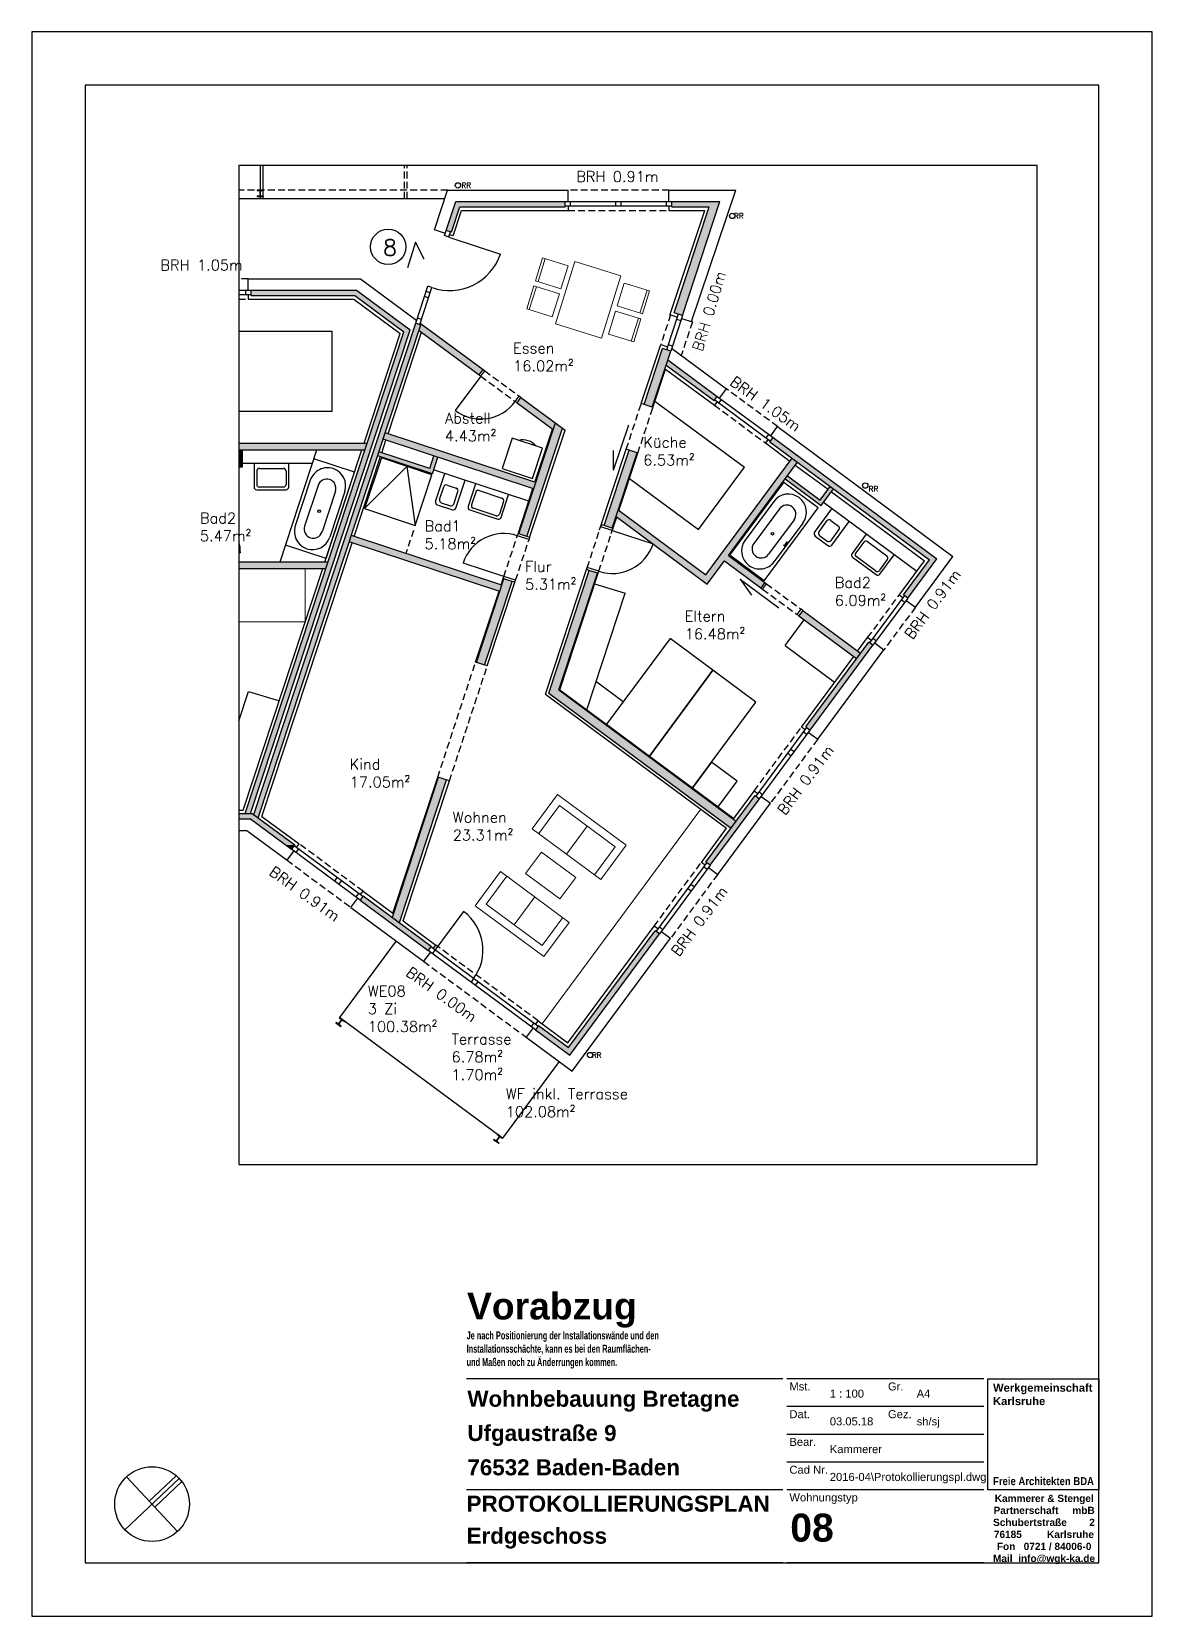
# Model space of a CAD drawing. Header units: metres. Extents: x -2868 to -408, y -3488 to 349.
# Drawn here: x -618.4 to -408.4, y 52.1 to 349.1 of the extents above; entities outside this region: 1.
import ezdxf

# ---------------------------------------------------------------- set-up
doc = ezdxf.new("R2010")
doc.units = ezdxf.units.M
doc.header["$LTSCALE"] = 0.02
doc.header["$XCLIPFRAME"] = 2
doc.linetypes.add('AUSGEZOGEN', pattern=[0])
doc.linetypes.add('VERDECKT', pattern=[9.525, 6.35, -3.175])
for name, color, linetype in [('A--Layout-PLANKOPF', 7, 'AUSGEZOGEN'), ('A-Grundriss - Ansichtskante', 5, 'AUSGEZOGEN'), ('A-Grundriss - Bad', 4, 'AUSGEZOGEN'), ('A-Grundriss - Dämmung', 2, 'Continuous'), ('A-Grundriss - Fenster', 252, 'AUSGEZOGEN'), ('A-Grundriss - Fenster Sturz', 4, 'VERDECKT'), ('A-Grundriss - Küche', 4, 'AUSGEZOGEN'), ('A-Grundriss - Möbel', 252, 'AUSGEZOGEN'), ('A-Grundriss - Regenleitungen', 4, 'Continuous'), ('A-Grundriss - Regenleitungen Beschrif', 4, 'Continuous'), ('A-Grundriss - Sichtkante verdeckt', 7, 'VERDECKT'), ('A-Grundriss - Stützen-Laubengang', 3, 'AUSGEZOGEN'), ('A-Grundriss - Treppe', 4, 'AUSGEZOGEN'), ('A-Grundriss - Treppe verdeckt', 4, 'VERDECKT'), ('A-Grundriss - Türen', 2, 'AUSGEZOGEN'), ('A-Grundriss - Wand', 3, 'AUSGEZOGEN'), ('A-Layout-Text', 250, 'Continuous'), ('A-Schraffur - Holzbau', 21, 'Continuous'), ('A-Schraffur - Trockenbau', 254, 'Continuous'), ('A-Text BRH', 4, 'Continuous'), ('A-Text Wohnfl', 4, 'Continuous'), ('A-Text Wohnungsnummer', 4, 'Continuous'), ('vermarktung-logo1_1_0', 7, 'Continuous')]:
    doc.layers.add(name, color=color, linetype=linetype)
doc.layers.add('A-Afenster', color=80, linetype='Continuous', plot=False)
doc.styles.add('Arial', font='arial.ttf')
doc.styles.add('ARIAL-FETT', font='arialbd.ttf', dxfattribs={"width": 0.6})
doc.styles.add('Romans', font='Romans.shx')
picture_1 = doc.add_image_def('image1.png', size_in_pixel=(4513, 4513))

# ---------------------------------------------------------------- blocks, each defined once
blk = doc.blocks.new('kopf (mbr)')
at = {"color": 7}
blk.add_line((-37.75, 10), (-10, 10), dxfattribs=at)
at = {"color": 2}
blk.add_lwpolyline([(-37.75, 56), (-10, 56), (-10, 28.25), (-37.75, 28.25)], close=True, dxfattribs=at)
at = {"color": 2, "insert": (-36.46, 54.79), "char_height": 2, "width": 25.2066, "attachment_point": 1, "style": 'ARIAL-FETT'}
blk.add_mtext('{\\W1;Werkgemeinschaft Karlsruhe \\P\\P\\P\\P\\P\\P\\W0.85;Freie Architekten BDA}', dxfattribs=at)
at = {"color": 252, "insert": (-36.5, 27.05), "char_height": 1.8, "width": 25.2921, "attachment_point": 1, "style": 'ARIAL-FETT'}
blk.add_mtext('\\pi0.45859;{\\W1;Kammerer & Stengel \\P\\pi0.15348;Partnerschaft     mbB \\P\\pi0.038063;Schubertstraße        2 \\P\\pi0.23636;76185         Karlsruhe \\P\\pi0.98963;Fon   0721 / 84006-0 \\P\\pi0.028854;Mail  info@wgk-ka.de}', dxfattribs=at)
blk = doc.blocks.new('Zeichnung_1_1', base_point=(0.5, 0.72))
at = {"layer": 'vermarktung-logo1_1_0'}
image = blk.add_image(picture_1, insert=(0.5, 0.72), size_in_units=(1.759, 1.759), dxfattribs=at)
image.set_boundary_path([(-0.5, -0.5), (4512.5, 4512.5)])

msp = doc.modelspace()

# ---------------------------------------------------------------- hatches: boundary and pattern name
at = {"layer": 'A-Schraffur - Holzbau', "ltscale": 10}
h = msp.add_hatch(color=5, dxfattribs=at)
h.dxf.hatch_style = 1
h.paths.add_polyline_path([(-518.4, 317.22), (-538.87, 317.22), (-540.66, 311.8), (-539.71, 311.48), (-538.15, 316.22), (-518.4, 316.22)])
h = msp.add_hatch(color=5, dxfattribs=at)
h.dxf.hatch_style = 1
h.paths.add_polyline_path([(-489.38, 317.22), (-498.4, 317.22), (-498.4, 316.22), (-491.4, 316.22), (-497.94, 296.37), (-496.42, 295.87)])
h = msp.add_hatch(color=5, dxfattribs=at)
h.dxf.hatch_style = 1
h.paths.add_polyline_path([(-557.46, 300.62), (-577.24, 300.62), (-577.24, 299.62), (-557.79, 299.62), (-548.6, 292.82), (-578.38, 202.52), (-577.32, 202.52), (-547.42, 293.19)])
h = msp.add_hatch(color=5, dxfattribs=at)
h.dxf.hatch_style = 1
h.paths.add_polyline_path([(-545.44, 294.1), (-546.39, 294.42), (-576.75, 202.33), (-575.91, 201.7)])
h = msp.add_hatch(color=5, dxfattribs=at)
h.dxf.hatch_style = 1
h.paths.add_polyline_path([(-498.61, 289.22), (-500.13, 289.72), (-503.6, 279.21), (-502.08, 278.71)])
h = msp.add_hatch(color=5, dxfattribs=at)
h.dxf.hatch_style = 1
h.paths.add_polyline_path([(-499.15, 287.59), (-499.48, 286.59), (-490.46, 279.92), (-489.87, 280.73)])
h = msp.add_hatch(color=5, dxfattribs=at)
h.dxf.hatch_style = 1
h.paths.add_polyline_path([(-518.87, 274.74), (-520.22, 275.74), (-527.08, 254.94), (-525.56, 254.44)])
h = msp.add_hatch(color=5, dxfattribs=at)
h.dxf.hatch_style = 1
h.paths.add_polyline_path([(-504.9, 270.16), (-506.42, 270.66), (-511.08, 256.51), (-509.56, 256.01)])
h = msp.add_hatch(color=5, dxfattribs=at)
h.dxf.hatch_style = 1
h.paths.add_polyline_path([(-479.42, 272.99), (-480.01, 272.19), (-450.11, 250.06), (-454.96, 243.51), (-454.16, 242.92), (-448.71, 250.27)])
h = msp.add_hatch(color=5, dxfattribs=at)
h.dxf.hatch_style = 1
h.paths.add_polyline_path([(-528.33, 246.04), (-529.85, 246.54), (-535.02, 230.87), (-533.5, 230.37)])
h = msp.add_hatch(color=5, dxfattribs=at)
h.dxf.hatch_style = 1
h.paths.add_polyline_path([(-512.34, 247.6), (-513.86, 248.11), (-521.44, 225.1), (-487.29, 199.82), (-486.34, 201.11), (-519.56, 225.69)])
h = msp.add_hatch(color=5, dxfattribs=at)
h.dxf.hatch_style = 1
h.paths.add_polyline_path([(-460.7, 234.07), (-461.5, 234.67), (-473.27, 218.77), (-472.46, 218.17)])
h = msp.add_hatch(color=5, dxfattribs=at)
h.dxf.hatch_style = 1
h.paths.add_polyline_path([(-540.61, 208.81), (-542.13, 209.31), (-550.77, 183.1), (-549.41, 182.1)])
h = msp.add_hatch(color=5, dxfattribs=at)
h.dxf.hatch_style = 1
h.paths.add_polyline_path([(-481.98, 205.31), (-482.79, 205.91), (-492.01, 193.45), (-491.2, 192.85)])
h = msp.add_hatch(color=5, dxfattribs=at)
h.dxf.hatch_style = 1
h.paths.add_polyline_path([(-556.21, 187.13), (-556.8, 186.32), (-544.06, 176.89), (-543.47, 177.7)])
h = msp.add_hatch(color=5, dxfattribs=at)
h.dxf.hatch_style = 1
h.paths.add_polyline_path([(-523.37, 162.83), (-523.96, 162.02), (-517.53, 157.27), (-500.72, 179.99), (-501.52, 180.58), (-517.74, 158.66)])
at = {"layer": 'A-Schraffur - Trockenbau', "ltscale": 10}
h = msp.add_hatch(color=5, dxfattribs=at)
h.dxf.hatch_style = 1
h.paths.add_polyline_path([(-545.36, 294.34), (-545.77, 293.09), (-534.52, 284.76), (-533.78, 285.77)])
h = msp.add_hatch(color=5, dxfattribs=at)
h.dxf.hatch_style = 1
h.paths.add_polyline_path([(-526.66, 280.5), (-527.4, 279.5), (-520.63, 274.49), (-520.22, 275.74)])
h = msp.add_hatch(color=5, dxfattribs=at)
h.dxf.hatch_style = 1
h.paths.add_polyline_path([(-552.11, 273.88), (-552.5, 272.7), (-524.29, 263.4), (-523.9, 264.58)])
h = msp.add_hatch(color=5, dxfattribs=at)
h.dxf.hatch_style = 1
h.paths.add_polyline_path([(-542.26, 269.32), (-542.97, 269.55), (-543.75, 267.18), (-553.28, 270.32), (-553.52, 269.61), (-543.27, 266.23)])
h = msp.add_hatch(color=5, dxfattribs=at)
h.dxf.hatch_style = 1
h.paths.add_polyline_path([(-488.54, 249.89), (-481.71, 244.83), (-480.97, 245.84), (-487.8, 250.89), (-474.86, 268.38), (-475.87, 269.12), (-492.02, 247.3), (-508.43, 259.44), (-508.84, 258.19), (-491.76, 245.55)])
h = msp.add_hatch(color=5, dxfattribs=at)
h.dxf.hatch_style = 1
h.paths.add_polyline_path([(-476.74, 265.85), (-477.18, 265.24), (-470.43, 260.25), (-468.11, 263.38), (-468.71, 263.83), (-470.59, 261.3)])
h = msp.add_hatch(color=5, dxfattribs=at)
h.dxf.hatch_style = 1
h.paths.add_polyline_path([(-558.45, 254.65), (-558.84, 253.47), (-530.63, 244.16), (-530.24, 245.35)])
h = msp.add_hatch(color=5, dxfattribs=at)
h.dxf.hatch_style = 1
h.paths.add_polyline_path([(-473.85, 240.57), (-474.6, 239.57), (-463.79, 231.57), (-463.05, 232.58)])
at = {"layer": 'A-Text Wohnungsnummer', "ltscale": 10}
h = msp.add_hatch(dxfattribs=at)
h.set_pattern_fill('ANGLE', color=256, angle=-17.1497)
h.set_pattern_definition([(342.8503, (-6129.85, 971.07), (20.59665, 66.7443), [50.8, -19.05]), (72.8503, (-6129.85, 971.07), (-66.7443, 20.59665), [50.8, -19.05])])
h.paths.add_polyline_path([(-544.8, 306.47), (-546.45, 309.6), (-547.93, 304.82)])

# ---------------------------------------------------------------- linework, layer by layer
at = {"layer": 'A--Layout-PLANKOPF'}
for p, q in [((-477.6, 96.57), (-536.85, 96.57)), ((-439.92, 96.57), (-476.85, 96.57)), ((-439.92, 91.37), (-476.85, 91.37)), ((-439.92, 86.17), (-476.85, 86.17)), ((-439.92, 80.97), (-476.85, 80.97)), ((-477.6, 75.76), (-536.85, 75.76)), ((-439.92, 75.76), (-476.85, 75.76)), ((-477.6, 62.07), (-536.85, 62.07)), ((-439.92, 62.07), (-476.85, 62.07))]:
    msp.add_line(p, q, dxfattribs=at)
at = {"layer": 'A-Afenster'}
for points in [[(-618.35, 52.07), (-408.35, 52.07), (-408.35, 349.07), (-618.35, 349.07)], [(-608.35, 62.07), (-418.35, 62.07), (-418.35, 339.07), (-608.35, 339.07)]]:
    msp.add_lwpolyline(points, close=True, dxfattribs=at)
at = {"layer": 'A-Afenster', "linetype": 'Continuous'}
msp.add_lwpolyline([(-579.54, 136.75), (-429.93, 136.75), (-429.93, 324.02), (-579.54, 324.02)], close=True, dxfattribs=at)
at = {"layer": 'A-Grundriss - Ansichtskante', "linetype": 'VERDECKT', "ltscale": 10}
msp.add_line((-540.42, 319.37), (-579.54, 319.37), dxfattribs=at)
at = {"layer": 'A-Grundriss - Ansichtskante', "ltscale": 10}
for p, q in [((-540.95, 317.77), (-579.54, 317.77)), ((-550.04, 178.65), (-560.66, 164.3)), ((-530.11, 141.69), (-560.66, 164.3)), ((-519.5, 156.04), (-530.11, 141.69))]:
    msp.add_line(p, q, dxfattribs=at)
at = {"layer": 'A-Grundriss - Bad', "ltscale": 10}
for p, q in [((-571.82, 249.72), (-564.89, 270.72)), ((-578.89, 268.22), (-565.72, 268.22)), ((-576.69, 268.22), (-576.69, 263.72)), ((-570.19, 263.72), (-570.19, 268.22)), ((-557.86, 266.49), (-565.46, 269)), ((-576.19, 266.72), (-576.19, 264.22)), ((-575.69, 267.22), (-571.19, 267.22)), ((-570.69, 266.72), (-570.69, 264.22)), ((-566.14, 265.01), (-568.96, 256.46)), ((-563.18, 250.35), (-557.86, 266.49)), ((-525.22, 261.07), (-543.04, 266.95)), ((-542.67, 261.03), (-540.95, 266.26)), ((-538.87, 259.78), (-537.15, 265)), ((-535.16, 264.35), (-536.57, 260.07)), ((-487.52, 250.94), (-477.41, 264.6)), ((-470.98, 259.84), (-477.41, 264.6)), ((-576.19, 263.22), (-570.69, 263.22)), ((-571.19, 263.72), (-575.69, 263.72)), ((-564.69, 264.03), (-567.21, 256.39)), ((-561.43, 262.96), (-563.95, 255.31)), ((-559.68, 262.88), (-562.5, 254.34)), ((-541.91, 261.42), (-541.13, 263.79)), ((-540.5, 264.11), (-538.79, 263.54)), ((-539.25, 260.54), (-538.47, 262.91)), ((-535.15, 262.77), (-535.93, 260.39)), ((-534.52, 263.08), (-530.25, 261.67)), ((-530.39, 258.04), (-528.98, 262.31)), ((-542.35, 260.4), (-539.5, 259.46)), ((-541.6, 260.78), (-539.89, 260.22)), ((-536.25, 259.44), (-531.02, 257.72)), ((-531.34, 258.35), (-535.62, 259.76)), ((-529.93, 261.04), (-530.71, 258.67)), ((-479.31, 261.03), (-484.66, 253.79)), ((-478.23, 259.65), (-483.02, 253.17)), ((-481.09, 246.18), (-470.98, 259.84)), ((-471.65, 255.24), (-468.38, 259.66)), ((-452.51, 247.92), (-469.98, 260.85)), ((-475.48, 257.61), (-480.27, 251.13)), ((-473.84, 256.98), (-479.19, 249.75)), ((-470.81, 255.36), (-469.32, 257.37)), ((-468.62, 257.48), (-467.17, 256.41)), ((-468.56, 253.7), (-467.07, 255.71)), ((-468.43, 252.86), (-465.16, 257.28)), ((-563.18, 250.35), (-570.78, 252.85)), ((-477.24, 252.66), (-477.48, 252.84)), ((-476.76, 253.55), (-477.35, 252.74)), ((-471.54, 254.54), (-469.13, 252.75)), ((-470.7, 254.66), (-469.26, 253.59)), ((-461.95, 254.9), (-464.62, 251.28)), ((-462.44, 253.4), (-463.92, 251.39)), ((-461.74, 253.5), (-458.12, 250.83)), ((-481.09, 246.18), (-487.52, 250.94)), ((-464.52, 250.58), (-460.1, 247.31)), ((-460.2, 248.01), (-463.82, 250.69)), ((-458.01, 250.13), (-459.5, 248.12)), ((-459.4, 247.42), (-456.72, 251.03))]:
    msp.add_line(p, q, dxfattribs=at)
at = {"layer": 'A-Grundriss - Bad', "linetype": 'VERDECKT', "ltscale": 10}
msp.add_line((-546.81, 255.61), (-548.24, 251.29), dxfattribs=at)
at = {"layer": 'A-Grundriss - Bad', "ltscale": 10}
for points in [[(-530.2, 267.19), (-524.5, 265.31), (-522.62, 271.01), (-528.32, 272.88)], [(-555.96, 259.68), (-546.47, 256.55), (-543.34, 266.04), (-552.83, 269.18)]]:
    msp.add_lwpolyline(points, close=True, dxfattribs=at)
msp.add_lwpolyline([(-555.96, 259.68), (-548.08, 267.61), (-546.47, 256.55)], dxfattribs=at)
for centre in [(-564.48, 259.2), (-479.55, 254.99)]:
    msp.add_circle(centre, 0.25, dxfattribs=at)
for centre, radius, start, end in [((-526.25, 269.57), 3, 38.1927, 105.3073), ((-562.91, 263.95), 3.4, 71.75, 161.75), ((-575.69, 266.72), 0.5, 90, 180), ((-571.19, 266.72), 0.5, 360, 90), ((-563.06, 263.5), 1.72, 71.75, 161.75), ((-563.06, 263.5), 1.72, 341.75, 71.75), ((-562.91, 263.95), 3.4, 341.75, 71.75), ((-576.19, 263.72), 0.5, 180, 270), ((-575.69, 264.22), 0.5, 180, 270), ((-571.19, 264.22), 0.5, 270, 360), ((-570.69, 263.72), 0.5, 270, 360), ((-541.44, 261.26), 0.5, 161.75, 251.75), ((-540.66, 263.63), 0.5, 71.75, 161.75), ((-538.95, 263.07), 0.5, 341.75, 71.75), ((-534.68, 262.61), 0.5, 71.75, 161.75), ((-530.4, 261.2), 0.5, 341.75, 71.75), ((-476.57, 259.01), 3.4, 53.5, 143.5), ((-476.57, 259.01), 3.4, 323.5, 53.5), ((-542.2, 260.88), 0.5, 161.75, 251.75), ((-539.73, 260.7), 0.5, 251.75, 341.75), ((-539.35, 259.94), 0.5, 251.75, 341.75), ((-536.09, 259.92), 0.5, 161.75, 251.75), ((-535.46, 260.23), 0.5, 161.75, 251.75), ((-531.19, 258.83), 0.5, 251.75, 341.75), ((-476.86, 258.63), 1.72, 53.5, 143.5), ((-476.86, 258.63), 1.72, 323.5, 53.5), ((-565.73, 255.4), 3.4, 161.75, 251.75), ((-565.58, 255.85), 1.72, 161.75, 251.75), ((-530.87, 258.19), 0.5, 251.75, 341.75), ((-468.92, 257.08), 0.5, 53.5, 143.5), ((-467.47, 256.01), 0.5, 323.5, 53.5), ((-565.73, 255.4), 3.4, 251.75, 341.75), ((-565.58, 255.85), 1.72, 251.75, 341.75), ((-481.93, 251.77), 3.4, 143.5, 233.5), ((-481.64, 252.15), 1.72, 143.5, 233.5), ((-471.25, 254.94), 0.5, 143.5, 233.5), ((-470.41, 255.07), 0.5, 143.5, 233.5), ((-468.96, 254), 0.5, 233.5, 323.5), ((-468.83, 253.16), 0.5, 233.5, 323.5), ((-462.03, 253.1), 0.5, 53.5, 143.5), ((-481.93, 251.77), 3.4, 233.5, 323.5), ((-481.64, 252.15), 1.72, 233.5, 323.5), ((-464.22, 250.99), 0.5, 143.5, 233.5), ((-463.52, 251.09), 0.5, 143.5, 233.5), ((-458.42, 250.42), 0.5, 323.5, 53.5), ((-459.9, 248.41), 0.5, 233.5, 323.5), ((-459.8, 247.71), 0.5, 233.5, 323.5)]:
    msp.add_arc(centre, radius, start, end, dxfattribs=at)
at = {"layer": 'A-Grundriss - Dämmung', "ltscale": 10}
for p, q in [((-542.87, 311.95), (-540.42, 319.37)), ((-540.42, 319.37), (-517.85, 319.37)), ((-517.85, 317.22), (-517.85, 319.37)), ((-498.95, 319.37), (-486.41, 319.37)), ((-498.95, 317.22), (-498.95, 319.37)), ((-494.69, 294.76), (-486.41, 319.37)), ((-539.36, 310.79), (-537.78, 315.57)), ((-537.78, 315.57), (-517.85, 315.57)), ((-517.85, 316.42), (-517.85, 315.57)), ((-498.95, 316.42), (-498.95, 315.57)), ((-498.95, 315.57), (-492.19, 315.57)), ((-498.78, 295.96), (-492.19, 315.57)), ((-540.83, 311.28), (-542.87, 311.95)), ((-539.36, 310.79), (-540.07, 311.03)), ((-577.79, 302.77), (-556.75, 302.77)), ((-577.79, 300.62), (-577.79, 302.77)), ((-556.75, 302.77), (-546.21, 294.97)), ((-577.79, 299.82), (-577.79, 298.97)), ((-577.79, 298.97), (-558, 298.97)), ((-558, 298.97), (-549.28, 292.51)), ((-498.63, 296.02), (-497.35, 295.6)), ((-496.59, 295.35), (-494.55, 294.67)), ((-556.06, 271.97), (-549.28, 292.51)), ((-551.58, 273.71), (-545.31, 292.75)), ((-504.12, 279.38), (-500.48, 290.42)), ((-500.48, 290.42), (-499.2, 289.99)), ((-498.44, 289.74), (-488.15, 282.13)), ((-501.94, 278.66), (-499.57, 285.85)), ((-499.57, 285.85), (-490.41, 279.07)), ((-503.6, 279.21), (-504.12, 279.38)), ((-489.9, 279.76), (-490.41, 279.07)), ((-489.43, 280.4), (-488.15, 282.13)), ((-501.94, 278.66), (-502.08, 278.71)), ((-525.04, 254.27), (-518.4, 274.39)), ((-524.04, 264.63), (-520.76, 274.58)), ((-518.87, 274.74), (-518.4, 274.39)), ((-479.86, 273.32), (-478.58, 275.05)), ((-478.58, 275.05), (-445.71, 250.72)), ((-563.39, 249.72), (-556.47, 270.72)), ((-552.76, 270.15), (-551.98, 272.53)), ((-511.92, 255.73), (-506.94, 270.84)), ((-506.42, 270.66), (-506.94, 270.84)), ((-480.34, 272.68), (-480.84, 271.99)), ((-480.84, 271.99), (-476.25, 268.6)), ((-557.93, 254.48), (-552.99, 269.44)), ((-508.31, 259.35), (-504.76, 270.11)), ((-504.76, 270.11), (-504.9, 270.16)), ((-475.25, 267.86), (-469.1, 263.31)), ((-527.22, 254.99), (-524.43, 263.44)), ((-468.5, 262.86), (-451.02, 249.93)), ((-511.08, 256.51), (-511.61, 256.68)), ((-509.74, 255.01), (-508.72, 258.1)), ((-509.42, 255.96), (-509.56, 256.01)), ((-575.23, 202.01), (-558.32, 253.29)), ((-527.08, 254.94), (-527.22, 254.99)), ((-525.04, 254.27), (-525.56, 254.44)), ((-455.81, 243.46), (-451.02, 249.93)), ((-452.75, 241.2), (-445.71, 250.72)), ((-578.74, 203.17), (-563.8, 248.47)), ((-530.38, 245.4), (-529.99, 246.59)), ((-529.85, 246.54), (-529.99, 246.59)), ((-522.09, 224.89), (-514.38, 248.28)), ((-519.38, 225.75), (-512.19, 247.56)), ((-513.86, 248.11), (-514.38, 248.28)), ((-512.19, 247.56), (-512.34, 247.6)), ((-535.16, 230.92), (-530.78, 244.21)), ((-532.98, 230.2), (-527.81, 245.87)), ((-527.81, 245.87), (-528.33, 246.04)), ((-455.13, 242.95), (-455.81, 243.46)), ((-454.48, 242.47), (-452.75, 241.2)), ((-463.57, 232.97), (-461.7, 235.5)), ((-461.01, 234.99), (-461.7, 235.5)), ((-474.12, 218.71), (-464.31, 231.96)), ((-471.06, 216.45), (-458.64, 233.24)), ((-460.37, 234.52), (-458.64, 233.24)), ((-519.38, 225.75), (-486.77, 201.62)), ((-522.09, 224.89), (-488.14, 199.77)), ((-473.43, 218.21), (-474.12, 218.71)), ((-472.79, 217.73), (-471.06, 216.45)), ((-550.68, 183.85), (-542.26, 209.38)), ((-548.73, 182.41), (-540.08, 208.66)), ((-486.77, 201.62), (-482.98, 206.74)), ((-482.3, 206.23), (-482.98, 206.74)), ((-481.65, 205.75), (-479.93, 204.47)), ((-579.54, 203.17), (-578.74, 203.17)), ((-575.23, 202.01), (-568.24, 196.84)), ((-489.8, 191.13), (-479.93, 204.47)), ((-579.54, 199.37), (-578.05, 199.37)), ((-578.05, 199.37), (-570.5, 193.78)), ((-492.85, 193.39), (-488.14, 199.77)), ((-568.75, 196.16), (-568.24, 196.84)), ((-570.5, 193.78), (-569.22, 195.51)), ((-492.17, 192.89), (-492.85, 193.39)), ((-491.53, 192.41), (-489.8, 191.13)), ((-556.77, 187.29), (-556.26, 187.98)), ((-556.26, 187.98), (-550.68, 183.85)), ((-558.52, 184.92), (-557.24, 186.65)), ((-558.52, 184.92), (-544.9, 174.84)), ((-548.73, 182.41), (-542.64, 177.89)), ((-517.88, 159.57), (-501.72, 181.41)), ((-501.03, 180.91), (-501.72, 181.41)), ((-517.08, 154.26), (-498.66, 179.15)), ((-500.39, 180.43), (-498.66, 179.15)), ((-543.62, 176.57), (-544.9, 174.84)), ((-543.14, 177.21), (-542.64, 177.89)), ((-523.93, 162.99), (-523.43, 163.68)), ((-523.43, 163.68), (-517.88, 159.57)), ((-524.41, 162.35), (-525.69, 160.62)), ((-525.69, 160.62), (-517.08, 154.26))]:
    msp.add_line(p, q, dxfattribs=at)
at = {"layer": 'A-Grundriss - Fenster', "ltscale": 10}
for p, q in [((-518.4, 317.22), (-498.4, 317.22)), ((-518.4, 316.42), (-498.4, 316.42)), ((-517.4, 316.42), (-517.4, 317.22)), ((-508.9, 316.42), (-508.9, 317.22)), ((-507.9, 316.42), (-507.9, 317.22)), ((-499.4, 316.42), (-499.4, 317.22)), ((-579.54, 300.62), (-577.24, 300.62)), ((-578.24, 299.82), (-578.24, 300.62)), ((-579.54, 299.82), (-577.24, 299.82)), ((-497.18, 296.12), (-499.37, 289.47)), ((-496.42, 295.87), (-498.61, 289.22)), ((-497.49, 295.17), (-496.73, 294.92)), ((-499.06, 290.42), (-498.3, 290.17)), ((-490.35, 280.08), (-479.9, 272.35)), ((-489.87, 280.73), (-479.42, 272.99)), ((-489.54, 279.49), (-489.07, 280.13)), ((-480.7, 272.95), (-480.22, 273.59)), ((-454.8, 243.39), (-461.34, 234.55)), ((-454.16, 242.92), (-460.7, 234.07)), ((-454.75, 242.11), (-455.39, 242.59)), ((-460.1, 234.88), (-460.75, 235.35)), ((-482.62, 205.79), (-473.11, 218.65)), ((-481.98, 205.31), (-472.46, 218.17)), ((-473.7, 217.85), (-473.06, 217.37)), ((-476.08, 214.63), (-475.44, 214.15)), ((-476.68, 213.83), (-476.03, 213.35)), ((-482.03, 206.59), (-481.39, 206.12)), ((-556.33, 186.97), (-569.19, 196.48)), ((-556.8, 186.32), (-569.66, 195.84)), ((-568.38, 195.89), (-568.86, 195.24)), ((-491.84, 193.33), (-501.36, 180.47)), ((-561.15, 190.53), (-561.62, 189.89)), ((-491.2, 192.85), (-500.72, 179.99)), ((-491.8, 192.05), (-492.44, 192.52)), ((-560.34, 189.94), (-560.82, 189.3)), ((-557.13, 187.56), (-557.61, 186.92)), ((-495.41, 188.5), (-494.77, 188.03)), ((-494.82, 189.31), (-494.18, 188.83)), ((-537.43, 184.18), (-542.78, 176.94)), ((-500.12, 180.79), (-500.77, 181.27)), ((-523.96, 162.02), (-544.06, 176.89)), ((-523.49, 162.67), (-543.58, 177.54)), ((-542.78, 176.94), (-543.26, 176.3)), ((-535.55, 171.59), (-536.02, 170.95)), ((-534.74, 170.99), (-535.22, 170.35)), ((-524.29, 163.26), (-524.77, 162.62))]:
    msp.add_line(p, q, dxfattribs=at)
msp.add_arc((-542.78, 176.94), 9, 323.5, 53.5, dxfattribs=at)
at = {"layer": 'A-Grundriss - Fenster Sturz', "ltscale": 10}
for p, q in [((-498.95, 319.37), (-517.85, 319.37)), ((-517.85, 315.57), (-498.95, 315.57)), ((-577.79, 302.77), (-579.54, 302.77)), ((-579.54, 298.97), (-577.79, 298.97)), ((-498.63, 296.02), (-500.48, 290.42)), ((-494.55, 294.67), (-496.62, 288.4)), ((-478.58, 275.05), (-488.15, 282.13)), ((-490.41, 279.07), (-480.84, 271.99)), ((-461.7, 235.5), (-455.81, 243.46)), ((-452.75, 241.2), (-458.64, 233.24)), ((-482.98, 206.74), (-474.12, 218.71)), ((-471.06, 216.45), (-479.93, 204.47)), ((-556.26, 187.98), (-568.24, 196.84)), ((-570.5, 193.78), (-558.52, 184.92)), ((-501.72, 181.41), (-492.85, 193.39)), ((-489.8, 191.13), (-498.66, 179.15)), ((-523.43, 163.68), (-542.64, 177.89)), ((-544.9, 174.84), (-525.69, 160.62))]:
    msp.add_line(p, q, dxfattribs=at)
at = {"layer": 'A-Grundriss - Küche', "ltscale": 10}
for p, q in [((-579.54, 292.97), (-562.06, 292.97)), ((-562.06, 277.97), (-562.06, 292.97)), ((-501.55, 279.85), (-484.77, 267.44)), ((-579.54, 277.97), (-562.06, 277.97)), ((-493.4, 255.78), (-484.77, 267.44)), ((-506.33, 265.35), (-493.4, 255.78))]:
    msp.add_line(p, q, dxfattribs=at)
at = {"layer": 'A-Grundriss - Möbel', "linetype": 'Continuous', "lineweight": 18, "ltscale": 100}
for p, q in [((-523.95, 302.39), (-522.63, 306.69)), ((-522.15, 306.54), (-523.47, 302.24)), ((-522.63, 306.69), (-517.85, 305.21)), ((-520.17, 294.3), (-516.56, 305.98)), ((-507.96, 303.33), (-516.56, 305.98)), ((-517.85, 305.21), (-519.17, 300.91)), ((-507.96, 303.33), (-511.57, 291.65)), ((-525.57, 297.13), (-524.25, 301.43)), ((-523.77, 301.28), (-525.1, 296.99)), ((-524.25, 301.43), (-519.47, 299.96)), ((-519.17, 300.91), (-523.95, 302.39)), ((-507.34, 301.97), (-508.66, 297.67)), ((-502.56, 300.5), (-507.34, 301.97)), ((-503.04, 300.64), (-504.36, 296.34)), ((-503.89, 296.2), (-502.56, 300.5)), ((-520.8, 295.66), (-525.57, 297.13)), ((-519.47, 299.96), (-520.8, 295.66)), ((-508.66, 297.67), (-503.89, 296.2)), ((-511.57, 291.65), (-520.17, 294.3)), ((-508.96, 296.71), (-510.29, 292.41)), ((-504.18, 295.24), (-508.96, 296.71)), ((-504.66, 295.39), (-505.99, 291.09)), ((-505.51, 290.94), (-504.18, 295.24)), ((-510.29, 292.41), (-505.51, 290.94)), ((-519.79, 206.13), (-524.55, 199.7)), ((-506.93, 196.61), (-519.79, 206.13)), ((-519.47, 204.03), (-523.34, 198.8)), ((-519.47, 204.03), (-523.34, 198.8)), ((-522.7, 163.14), (-492.96, 203.34)), ((-509.02, 196.3), (-519.47, 204.03)), ((-511.68, 190.18), (-524.55, 199.7)), ((-514.25, 200.16), (-518.12, 194.94)), ((-509.02, 196.3), (-512.89, 191.07)), ((-506.93, 196.61), (-511.68, 190.18)), ((-522.82, 195.31), (-525.79, 191.29)), ((-516.39, 190.55), (-522.82, 195.31)), ((-535.25, 185.23), (-530.49, 191.66)), ((-533.16, 185.54), (-529.29, 190.77)), ((-533.16, 185.54), (-529.29, 190.77)), ((-517.63, 182.14), (-530.49, 191.66)), ((-519.36, 186.53), (-525.79, 191.29)), ((-516.39, 190.55), (-519.36, 186.53)), ((-522.39, 175.71), (-535.25, 185.23)), ((-522.7, 177.81), (-533.16, 185.54)), ((-527.93, 181.67), (-524.06, 186.9)), ((-522.7, 177.81), (-518.84, 183.03)), ((-522.39, 175.71), (-517.63, 182.14))]:
    msp.add_line(p, q, dxfattribs=at)
at = {"layer": 'A-Grundriss - Möbel', "ltscale": 10}
for p, q in [((-509.3, 266.87), (-506.48, 275.42)), ((-509.3, 266.87), (-509.3, 270.57)), ((-514.31, 221.99), (-507.11, 243.82)), ((-512.87, 245.59), (-507.11, 243.82)), ((-485.6, 246.47), (-478.37, 241.12)), ((-485.6, 246.47), (-483.47, 243.45)), ((-477.16, 234), (-473.59, 238.83)), ((-477.16, 234), (-467.88, 227.14)), ((-507.49, 223.48), (-512.46, 227.16)), ((-579.54, 219.92), (-577.72, 225.42)), ((-577.72, 225.42), (-571.93, 223.64))]:
    msp.add_line(p, q, dxfattribs=at)
at = {"layer": 'A-Grundriss - Möbel', "linetype": 'Continuous', "lineweight": 18, "ltscale": 100}
msp.add_lwpolyline([(-579.54, 248.47), (-567.1, 248.47), (-567.1, 238.47), (-579.54, 238.47)], dxfattribs=at)
at = {"layer": 'A-Grundriss - Möbel', "ltscale": 10}
for points in [[(-498.72, 235.34), (-510.62, 219.26), (-502.58, 213.31), (-490.68, 229.39)], [(-490.68, 229.39), (-502.58, 213.31), (-494.54, 207.36), (-482.64, 223.44)], [(-490.97, 212.19), (-494.54, 207.36), (-489.72, 203.79), (-486.15, 208.62)]]:
    msp.add_lwpolyline(points, close=True, dxfattribs=at)
at = {"layer": 'A-Grundriss - Regenleitungen', "ltscale": 10}
for centre in [(-538.48, 320.27), (-487.07, 314.55), (-462.14, 264.01), (-513.71, 157.27)]:
    msp.add_circle(centre, 0.5, dxfattribs=at)
at = {"layer": 'A-Grundriss - Sichtkante verdeckt', "ltscale": 10}
for p, q in [((-533.45, 285.53), (-526.98, 280.74)), ((-534.2, 284.53), (-527.73, 279.74)), ((-506.94, 270.84), (-504.12, 279.38)), ((-504.76, 270.11), (-501.94, 278.66)), ((-514.25, 248.66), (-511.73, 256.3)), ((-512.07, 247.94), (-509.55, 255.58)), ((-529.87, 246.97), (-527.35, 254.61)), ((-527.68, 246.25), (-525.16, 253.89)), ((-481.39, 244.6), (-474.92, 239.81)), ((-480.65, 245.6), (-474.18, 240.81)), ((-542.27, 209.36), (-535.16, 230.92)), ((-540.08, 208.64), (-532.98, 230.2))]:
    msp.add_line(p, q, dxfattribs=at)
at = {"layer": 'A-Grundriss - Stützen-Laubengang', "ltscale": 10}
for p, q in [((-576.09, 319.37), (-576.09, 319.26)), ((-574.89, 319.37), (-576.09, 319.37)), ((-575.64, 319.26), (-576.09, 319.26)), ((-576.09, 318.28), (-575.64, 318.28)), ((-576.09, 318.28), (-576.09, 318.17)), ((-576.09, 318.17), (-574.89, 318.17)), ((-575.52, 318.4), (-575.52, 319.14)), ((-575.46, 318.4), (-575.46, 319.14)), ((-574.89, 319.26), (-575.34, 319.26)), ((-575.34, 318.28), (-574.89, 318.28)), ((-574.89, 319.26), (-574.89, 319.37)), ((-574.89, 318.17), (-574.89, 318.28)), ((-561.31, 163.42), (-561.37, 163.33)), ((-561.31, 163.42), (-560.95, 163.15)), ((-560.78, 163.18), (-560.34, 163.77)), ((-560.66, 164.3), (-560.73, 164.21)), ((-560.37, 163.94), (-560.73, 164.21)), ((-560.73, 163.14), (-560.29, 163.74)), ((-559.7, 163.58), (-560.66, 164.3)), ((-559.76, 163.5), (-560.12, 163.76)), ((-559.76, 163.5), (-559.7, 163.58)), ((-561.37, 163.33), (-560.41, 162.62)), ((-560.7, 162.97), (-560.34, 162.71)), ((-560.41, 162.62), (-560.34, 162.71)), ((-531.73, 141.53), (-531.79, 141.44)), ((-531.79, 141.44), (-530.83, 140.73)), ((-531.73, 141.53), (-531.37, 141.27)), ((-531.2, 141.29), (-530.76, 141.89)), ((-531.15, 141.25), (-530.71, 141.85)), ((-531.08, 142.41), (-531.14, 142.32)), ((-530.78, 142.05), (-531.14, 142.32)), ((-531.12, 141.08), (-530.76, 140.82)), ((-530.11, 141.69), (-531.08, 142.41)), ((-530.83, 140.73), (-530.76, 140.82)), ((-530.18, 141.61), (-530.54, 141.87)), ((-530.18, 141.61), (-530.11, 141.69))]:
    msp.add_line(p, q, dxfattribs=at)
for centre, start, end in [((-575.64, 319.14), 0, 90), ((-575.64, 318.4), 270, 0), ((-575.34, 319.14), 90, 180), ((-575.34, 318.4), 180, 270), ((-560.44, 163.85), 323.5, 53.5), ((-560.19, 163.66), 53.5, 143.5), ((-560.88, 163.25), 233.5, 323.5), ((-560.63, 163.07), 143.5, 233.5), ((-531.3, 141.36), 233.5, 323.5), ((-531.05, 141.18), 143.5, 233.5), ((-530.85, 141.96), 323.5, 53.5), ((-530.61, 141.78), 53.5, 143.5)]:
    msp.add_arc(centre, 0.12, start, end, dxfattribs=at)
at = {"layer": 'A-Grundriss - Treppe', "ltscale": 10}
for p, q in [((-575.49, 317.77), (-575.49, 324.02)), ((-574.99, 317.77), (-574.99, 324.02))]:
    msp.add_line(p, q, dxfattribs=at)
at = {"layer": 'A-Grundriss - Treppe verdeckt', "ltscale": 10}
for p, q in [((-548.49, 317.77), (-548.49, 324.02)), ((-547.99, 317.77), (-547.99, 324.02))]:
    msp.add_line(p, q, dxfattribs=at)
at = {"layer": 'A-Grundriss - Türen', "ltscale": 10}
for p, q in [((-540.97, 310.85), (-540.66, 311.8)), ((-540.02, 310.53), (-540.97, 310.85)), ((-540.21, 310.6), (-539.9, 311.55)), ((-540.02, 310.53), (-530.52, 307.4)), ((-546.39, 294.42), (-544.1, 301.35)), ((-545.63, 294.17), (-543.34, 301.1)), ((-543.66, 300.15), (-544.42, 300.4)), ((-543.34, 301.1), (-544.1, 301.35)), ((-543.97, 299.2), (-544.73, 299.45)), ((-545.32, 295.12), (-546.08, 295.37)), ((-534.2, 284.53), (-533.45, 285.53)), ((-533.78, 285.77), (-533.45, 285.53)), ((-534.2, 284.53), (-538.99, 278.05)), ((-534.52, 284.76), (-534.2, 284.53)), ((-527.73, 279.74), (-526.98, 280.74)), ((-527.4, 279.5), (-527.73, 279.74)), ((-526.66, 280.5), (-526.98, 280.74)), ((-511.61, 256.68), (-511.73, 256.3)), ((-509.55, 255.58), (-511.73, 256.3)), ((-509.42, 255.96), (-509.55, 255.58)), ((-509.55, 255.58), (-501.9, 253.06)), ((-527.22, 254.99), (-527.35, 254.61)), ((-525.16, 253.89), (-527.35, 254.61)), ((-525.04, 254.27), (-525.16, 253.89)), ((-579.24, 251.37), (-579.54, 251.37)), ((-529.87, 246.97), (-537.51, 249.49)), ((-529.99, 246.59), (-529.87, 246.97)), ((-527.68, 246.25), (-529.87, 246.97)), ((-514.38, 248.28), (-514.25, 248.66)), ((-512.07, 247.94), (-514.25, 248.66)), ((-512.19, 247.56), (-512.07, 247.94)), ((-527.81, 245.87), (-527.68, 246.25)), ((-481.71, 244.83), (-481.39, 244.6)), ((-481.39, 244.6), (-480.65, 245.6)), ((-480.97, 245.84), (-480.65, 245.6)), ((-474.92, 239.81), (-474.18, 240.81)), ((-473.85, 240.57), (-474.18, 240.81)), ((-474.6, 239.57), (-474.92, 239.81))]:
    msp.add_line(p, q, dxfattribs=at)
for centre, radius, start, end in [((-540.02, 310.54), 10, 250.6233, 341.7422), ((-534.2, 284.53), 8.05, 233.5, 323.5), ((-587.29, 251.37), 8.05, 360, 15.5617), ((-529.87, 246.97), 8.05, 71.75, 161.75), ((-509.55, 255.58), 8.05, 251.75, 341.75)]:
    msp.add_arc(centre, radius, start, end, dxfattribs=at)
at = {"layer": 'A-Grundriss - Wand', "ltscale": 10}
for p, q in [((-540.66, 311.8), (-538.87, 317.22)), ((-539.71, 311.48), (-538.15, 316.22)), ((-538.87, 317.22), (-518.4, 317.22)), ((-538.15, 316.22), (-518.4, 316.22)), ((-518.4, 316.22), (-518.4, 317.22)), ((-498.4, 317.22), (-489.38, 317.22)), ((-498.4, 316.22), (-498.4, 317.22)), ((-498.4, 316.22), (-491.4, 316.22)), ((-497.94, 296.37), (-491.4, 316.22)), ((-496.42, 295.87), (-489.38, 317.22)), ((-539.71, 311.48), (-540.66, 311.8)), ((-577.24, 300.62), (-557.46, 300.62)), ((-577.24, 299.62), (-577.24, 300.62)), ((-557.46, 300.62), (-547.42, 293.19)), ((-577.24, 299.62), (-557.79, 299.62)), ((-557.79, 299.62), (-548.6, 292.82)), ((-576.75, 202.33), (-546.39, 294.42)), ((-575.91, 201.7), (-545.36, 294.34)), ((-545.44, 294.1), (-546.39, 294.42)), ((-545.53, 294.47), (-533.78, 285.77)), ((-496.42, 295.87), (-497.94, 296.37)), ((-578.38, 202.52), (-548.6, 292.82)), ((-577.32, 202.52), (-547.42, 293.19)), ((-545.77, 293.09), (-534.52, 284.76)), ((-503.6, 279.21), (-500.13, 289.72)), ((-502.08, 278.71), (-498.61, 289.22)), ((-498.61, 289.22), (-500.13, 289.72)), ((-534.52, 284.76), (-533.78, 285.77)), ((-499.48, 286.59), (-490.46, 279.92)), ((-499.15, 287.59), (-489.87, 280.73)), ((-527.4, 279.5), (-526.66, 280.5)), ((-527.4, 279.5), (-520.63, 274.49)), ((-526.66, 280.5), (-518.87, 274.74)), ((-502.08, 278.71), (-503.6, 279.21)), ((-490.46, 279.92), (-489.87, 280.73)), ((-523.9, 264.58), (-552.11, 273.88)), ((-527.08, 254.94), (-520.22, 275.74)), ((-525.56, 254.44), (-518.87, 274.74)), ((-579.54, 271.97), (-555.48, 271.97)), ((-579.54, 270.72), (-555.89, 270.72)), ((-578.89, 270.72), (-578.89, 267.47)), ((-543.75, 267.18), (-553.28, 270.32)), ((-524.29, 263.4), (-552.5, 272.7)), ((-511.08, 256.51), (-506.42, 270.66)), ((-504.9, 270.16), (-506.42, 270.66)), ((-480.01, 272.19), (-479.42, 272.99)), ((-480.01, 272.19), (-450.11, 250.06)), ((-479.42, 272.99), (-448.71, 250.27)), ((-578.89, 267.47), (-579.54, 267.47)), ((-543.27, 266.23), (-553.52, 269.61)), ((-543.75, 267.18), (-542.97, 269.55)), ((-543.27, 266.23), (-542.26, 269.32)), ((-509.56, 256.01), (-504.9, 270.16)), ((-492.02, 247.3), (-475.87, 269.12)), ((-487.8, 250.89), (-474.86, 268.38)), ((-477.18, 265.24), (-470.43, 260.25)), ((-476.74, 265.85), (-470.59, 261.3)), ((-470.59, 261.3), (-468.71, 263.83)), ((-470.43, 260.25), (-468.11, 263.38)), ((-508.43, 259.44), (-492.02, 247.3)), ((-509.56, 256.01), (-511.08, 256.51)), ((-508.84, 258.19), (-491.76, 245.55)), ((-530.63, 244.16), (-558.84, 253.47)), ((-530.24, 245.35), (-558.45, 254.65)), ((-525.56, 254.44), (-527.08, 254.94)), ((-579.54, 249.72), (-562.81, 249.72)), ((-491.76, 245.55), (-488.54, 249.89)), ((-488.54, 249.89), (-481.71, 244.83)), ((-487.8, 250.89), (-480.97, 245.84)), ((-454.96, 243.51), (-450.11, 250.06)), ((-454.16, 242.92), (-448.71, 250.27)), ((-579.54, 248.47), (-563.23, 248.47)), ((-535.02, 230.87), (-529.85, 246.54)), ((-528.33, 246.04), (-529.85, 246.54)), ((-521.44, 225.1), (-513.86, 248.11)), ((-519.56, 225.69), (-512.34, 247.6)), ((-512.34, 247.6), (-513.86, 248.11)), ((-533.5, 230.37), (-528.33, 246.04)), ((-480.97, 245.84), (-481.71, 244.83)), ((-473.85, 240.57), (-474.6, 239.57)), ((-473.85, 240.57), (-463.05, 232.58)), ((-454.16, 242.92), (-454.96, 243.51)), ((-474.6, 239.57), (-463.79, 231.57)), ((-473.27, 218.77), (-461.5, 234.67)), ((-460.7, 234.07), (-461.5, 234.67)), ((-472.46, 218.17), (-460.7, 234.07)), ((-532.98, 230.2), (-535.16, 230.92)), ((-521.44, 225.1), (-487.29, 199.82)), ((-519.56, 225.69), (-486.34, 201.11)), ((-473.27, 218.77), (-472.46, 218.17)), ((-550.77, 183.1), (-542.12, 209.34)), ((-549.41, 182.1), (-540.6, 208.84)), ((-540.08, 208.64), (-542.27, 209.36)), ((-492.01, 193.45), (-482.79, 205.91)), ((-491.2, 192.85), (-481.98, 205.31)), ((-482.79, 205.91), (-481.98, 205.31)), ((-579.54, 202.52), (-577.01, 202.52)), ((-577.01, 202.52), (-569.07, 196.64)), ((-579.54, 201.52), (-577.34, 201.52)), ((-577.34, 201.52), (-569.66, 195.84)), ((-569.07, 196.64), (-569.66, 195.84)), ((-491.2, 192.85), (-492.01, 193.45)), ((-556.21, 187.13), (-556.8, 186.32)), ((-556.21, 187.13), (-543.47, 177.7)), ((-556.8, 186.32), (-544.06, 176.89)), ((-517.74, 158.66), (-501.52, 180.58)), ((-517.53, 157.27), (-500.72, 179.99)), ((-500.72, 179.99), (-501.52, 180.58)), ((-543.47, 177.7), (-544.06, 176.89)), ((-523.37, 162.83), (-523.96, 162.02)), ((-523.96, 162.02), (-517.53, 157.27)), ((-523.37, 162.83), (-517.74, 158.66))]:
    msp.add_line(p, q, dxfattribs=at)
at = {"layer": 'A-Layout-Text'}
for p, q in [((-600.9, 68.3), (-590.71, 77.9)), ((-591.01, 68), (-600.6, 78.2)), ((-596.32, 73.64), (-591.25, 78.41)), ((-595.29, 72.55), (-590.22, 77.32))]:
    msp.add_line(p, q, dxfattribs=at)
msp.add_circle((-595.8, 73.1), 7, dxfattribs=at)
at = {"layer": 'A-Schraffur - Holzbau', "color": 5, "ltscale": 10}
for points in [[(-579.54, 202.15), (-579.54, 202.52), (-575.66, 201.52), (-577.01, 202.52)], [(-579.54, 201.52), (-579.54, 202.15), (-579.54, 201.52), (-575.66, 201.52)], [(-577.34, 201.52), (-570.75, 196.64), (-569.07, 196.64)], [(-577.34, 201.52), (-575.66, 201.52), (-569.07, 196.64)], [(-570.75, 196.64), (-569.07, 196.64), (-569.66, 195.84)]]:
    msp.add_solid(points, dxfattribs=at)
at = {"layer": 'A-Schraffur - Trockenbau', "color": 5, "ltscale": 10}
for points in [[(-579.54, 271.33), (-579.54, 271.97), (-555.89, 270.72), (-555.48, 271.97)], [(-579.54, 270.72), (-579.54, 271.33), (-579.54, 270.72), (-555.89, 270.72)], [(-579.54, 270.37), (-579.54, 270.72), (-578.89, 268.22), (-578.89, 270.72)], [(-579.54, 268.22), (-579.54, 270.37), (-579.54, 268.22), (-578.89, 268.22)], [(-579.54, 267.53), (-579.54, 268.22), (-578.89, 267.47), (-578.89, 268.22)], [(-579.54, 267.47), (-579.54, 267.53), (-579.54, 267.47), (-578.89, 267.47)], [(-579.54, 249.16), (-579.54, 249.72), (-563.23, 248.47), (-562.81, 249.72)], [(-579.54, 248.47), (-579.54, 249.16), (-579.54, 248.47), (-563.23, 248.47)]]:
    msp.add_solid(points, dxfattribs=at)
at = {"layer": 'A-Text Wohnungsnummer', "ltscale": 10}
for p, q in [((-546.45, 309.6), (-547.93, 304.82)), ((-544.8, 306.47), (-546.45, 309.6))]:
    msp.add_line(p, q, dxfattribs=at)
msp.add_circle((-551.55, 308.75), 3.31, dxfattribs=at)

# ---------------------------------------------------------------- block references
at = {"linetype": 'Continuous', "ltscale": 10, "xscale": 10, "yscale": 10}
msp.add_blockref('Zeichnung_1_1', (-2868.29, -3488.33), dxfattribs=at)
at = {"layer": 'A-Layout-Text', "xscale": 0.75, "yscale": 0.75, "zscale": 0.75}
msp.add_blockref('kopf (mbr)', (-410.85, 54.57), dxfattribs=at)

# ---------------------------------------------------------------- texts
at = {"layer": 'A--Layout-PLANKOPF', "color": 10, "style": 'ARIAL-FETT'}
msp.add_text('Vorabzug', height=5, dxfattribs=at).set_placement((-536.78, 107.71))
at = {"layer": 'A--Layout-PLANKOPF', "style": 'Arial'}
for s, p in [('Mst.', (-476.36, 94.41, -21.79)), ('Gr.', (-457.89, 94.41, -21.79)), ('1 : 100', (-468.79, 93.06, -21.79)), ('A4', (-452.51, 93.06, -21.79)), ('Dat.', (-476.36, 89.21, -21.79)), ('03.05.18', (-468.79, 87.86, -21.79)), ('Gez.', (-457.89, 89.21, -21.79)), ('sh/sj', (-452.51, 87.86, -21.79)), ('Bear.', (-476.36, 84.01, -21.79)), ('Kammerer', (-468.79, 82.66, -21.79)), ('Cad Nr.', (-476.36, 78.8, -21.79)), ('2016-04\\Protokollierungspl.dwg', (-468.79, 77.45, -21.79)), ('Wohnungstyp', (-476.36, 73.6, -21.79))]:
    msp.add_text(s, height=1.5, dxfattribs=at).set_placement(p)
at = {"layer": 'A--Layout-PLANKOPF', "color": 2, "style": 'ARIAL-FETT'}
for s, p in [('Wohnbebauung Bretagne', (-536.7, 91.35)), ('Ufgaustraße 9', (-536.7, 84.93)), ('76532 Baden-Baden', (-536.7, 78.5)), ('PROTOKOLLIERUNGSPLAN', (-536.85, 71.68)), ('Erdgeschoss', (-536.85, 65.68))]:
    msp.add_text(s, height=3, dxfattribs=at).set_placement(p)
at = {"layer": 'A--Layout-PLANKOPF', "color": 6, "style": 'ARIAL-FETT'}
msp.add_text('08', height=5.25, dxfattribs=at).set_placement((-476.2, 66.07, -21.79))
at = {"layer": 'A--Layout-PLANKOPF', "color": 10, "insert": (-536.85, 105.47), "char_height": 1.5, "attachment_point": 1, "style": 'ARIAL-FETT'}
msp.add_mtext_dynamic_manual_height_columns('Je nach Positionierung der Installationswände und den Installationsschächte, kann es bei den Raumflächen- und Maßen noch zu Änderrungen kommen.', width=33.8683, gutter_width=1.25, heights=[0], dxfattribs=at)
at = {"layer": 'A-Grundriss - Regenleitungen Beschrif', "ltscale": 10, "char_height": 1, "attachment_point": 1, "style": 'Romans'}
for insert in [(-538.51, 320.77), (-487.42, 315.05), (-462.18, 263.88), (-514.05, 157.76)]:
    msp.add_mtext_dynamic_manual_height_columns(' RR', width=3.3379, gutter_width=12.5, heights=[0], dxfattribs=dict(at, insert=insert))
at = {"layer": 'A-Text BRH', "ltscale": 10, "char_height": 2, "attachment_point": 1, "style": 'Romans'}
for s, insert in [('BRH 0.91m', (-516.31, 322.93)), ('BRH 1.05m', (-594.23, 306.33))]:
    msp.add_mtext_dynamic_manual_height_columns(s, width=17.7706, gutter_width=12.5, heights=[0], dxfattribs=dict(at, insert=insert))
for s, insert, rotation in [('BRH 0.00m', (-494.61, 289.59), 73.2075), ('BRH 1.05m', (-486.51, 284.65), 324.3113), ('BRH 0.91m', (-454.94, 236.21), 53.1102), ('BRH 0.91m', (-478.76, 203.26), 53.1102), ('BRH 0.91m', (-572.87, 192.81), 324.3113), ('BRH 0.91m', (-498.67, 176.8), 53.1102), ('BRH 0.00m', (-547.21, 173.93), 324.3113)]:
    msp.add_mtext_dynamic_manual_height_columns(s, width=17.7706, gutter_width=12.5, heights=[0], dxfattribs=dict(at, insert=insert, rotation=rotation))
at = {"layer": 'A-Text Wohnfl', "ltscale": 10, "char_height": 2, "attachment_point": 1, "style": 'Romans'}
for s, insert in [('\\A1;Essen\\P16.02m²', (-528.13, 290.77)), ('\\A1;Abstell\\P4.43m²', (-540.91, 277.64)), ('\\A1;Küche\\P6.53m²', (-503.75, 273.11)), ('\\A1;Bad2\\P5.47m²', (-586.83, 258.9)), ('\\A1;Bad1\\P5.18m²', (-544.73, 257.43)), ('\\A1;Flur\\P5.31m²', (-525.9, 249.84)), ('\\A1;Bad2\\P6.09m²', (-467.86, 246.81)), ('\\A1;Eltern\\P16.48m²', (-495.98, 240.54)), ('\\A1;Kind\\P17.05m²', (-558.76, 212.78)), ('\\A1;Wohnen\\P23.31m²', (-539.45, 202.83)), ('\\A1;Terrasse\\P6.78m²\\P1.70m²', (-539.67, 161.26)), ('\\A1;WF inkl. Terrasse\\P102.08m²', (-529.51, 150.99))]:
    msp.add_mtext_dynamic_manual_height_columns(s, width=22.934, gutter_width=12.5, heights=[0], dxfattribs=dict(at, insert=insert))
at = {"layer": 'A-Text Wohnungsnummer', "ltscale": 10, "style": 'Romans'}
for s, width, insert, char_height, attachment_point in [('8', 2.5, (-551.2, 308.61), 3, 5), ('\\A1;WE08\\P3 Zi\\P100.38m²', 22.934, (-555.37, 170.27), 2, 1)]:
    msp.add_mtext_dynamic_manual_height_columns(s, width=width, gutter_width=12.5, heights=[0], dxfattribs=dict(at, insert=insert, char_height=char_height, attachment_point=attachment_point))

doc.saveas('drawing.dxf')
